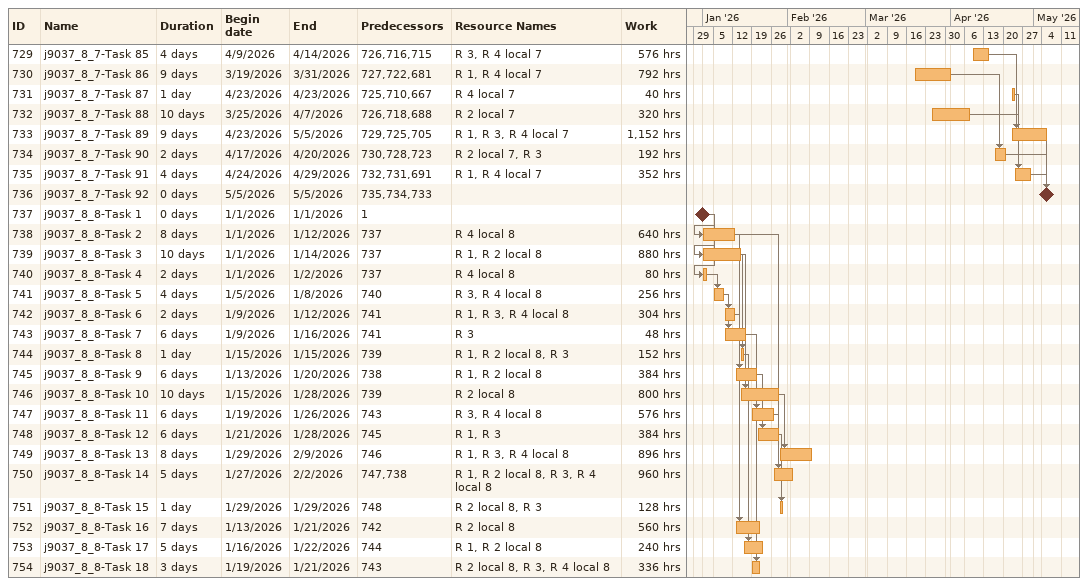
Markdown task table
| ID | Task | Duration | Start | Finish | Predecessors | Resources | Work (h) |
|---|---|---|---|---|---|---|---|
| 729 | j9037_8_7-Task 85 | 4d | 2026-04-09 | 2026-04-14 | 726, 716, 715 | R 3, R 4 local 7 | 576 |
| 730 | j9037_8_7-Task 86 | 9d | 2026-03-19 | 2026-03-31 | 727, 722, 681 | R 1, R 4 local 7 | 792 |
| 731 | j9037_8_7-Task 87 | 1d | 2026-04-23 | 2026-04-23 | 725, 710, 667 | R 4 local 7 | 40 |
| 732 | j9037_8_7-Task 88 | 10d | 2026-03-25 | 2026-04-07 | 726, 718, 688 | R 2 local 7 | 320 |
| 733 | j9037_8_7-Task 89 | 9d | 2026-04-23 | 2026-05-05 | 729, 725, 705 | R 1, R 3, R 4 local 7 | 1152 |
| 734 | j9037_8_7-Task 90 | 2d | 2026-04-17 | 2026-04-20 | 730, 728, 723 | R 2 local 7, R 3 | 192 |
| 735 | j9037_8_7-Task 91 | 4d | 2026-04-24 | 2026-04-29 | 732, 731, 691 | R 1, R 4 local 7 | 352 |
| 736 | j9037_8_7-Task 92 | 0d | 2026-05-05 | 2026-05-05 | 735, 734, 733 |  |  |
| 737 | j9037_8_8-Task 1 | 0d | 2026-01-01 | 2026-01-01 | 1 |  |  |
| 738 | j9037_8_8-Task 2 | 8d | 2026-01-01 | 2026-01-12 | 737 | R 4 local 8 | 640 |
| 739 | j9037_8_8-Task 3 | 10d | 2026-01-01 | 2026-01-14 | 737 | R 1, R 2 local 8 | 880 |
| 740 | j9037_8_8-Task 4 | 2d | 2026-01-01 | 2026-01-02 | 737 | R 4 local 8 | 80 |
| 741 | j9037_8_8-Task 5 | 4d | 2026-01-05 | 2026-01-08 | 740 | R 3, R 4 local 8 | 256 |
| 742 | j9037_8_8-Task 6 | 2d | 2026-01-09 | 2026-01-12 | 741 | R 1, R 3, R 4 local 8 | 304 |
| 743 | j9037_8_8-Task 7 | 6d | 2026-01-09 | 2026-01-16 | 741 | R 3 | 48 |
| 744 | j9037_8_8-Task 8 | 1d | 2026-01-15 | 2026-01-15 | 739 | R 1, R 2 local 8, R 3 | 152 |
| 745 | j9037_8_8-Task 9 | 6d | 2026-01-13 | 2026-01-20 | 738 | R 1, R 2 local 8 | 384 |
| 746 | j9037_8_8-Task 10 | 10d | 2026-01-15 | 2026-01-28 | 739 | R 2 local 8 | 800 |
| 747 | j9037_8_8-Task 11 | 6d | 2026-01-19 | 2026-01-26 | 743 | R 3, R 4 local 8 | 576 |
| 748 | j9037_8_8-Task 12 | 6d | 2026-01-21 | 2026-01-28 | 745 | R 1, R 3 | 384 |
| 749 | j9037_8_8-Task 13 | 8d | 2026-01-29 | 2026-02-09 | 746 | R 1, R 3, R 4 local 8 | 896 |
| 750 | j9037_8_8-Task 14 | 5d | 2026-01-27 | 2026-02-02 | 747, 738 | R 1, R 2 local 8, R 3, R 4 local 8 | 960 |
| 751 | j9037_8_8-Task 15 | 1d | 2026-01-29 | 2026-01-29 | 748 | R 2 local 8, R 3 | 128 |
| 752 | j9037_8_8-Task 16 | 7d | 2026-01-13 | 2026-01-21 | 742 | R 2 local 8 | 560 |
| 753 | j9037_8_8-Task 17 | 5d | 2026-01-16 | 2026-01-22 | 744 | R 1, R 2 local 8 | 240 |
| 754 | j9037_8_8-Task 18 | 3d | 2026-01-19 | 2026-01-21 | 743 | R 2 local 8, R 3, R 4 local 8 | 336 |
